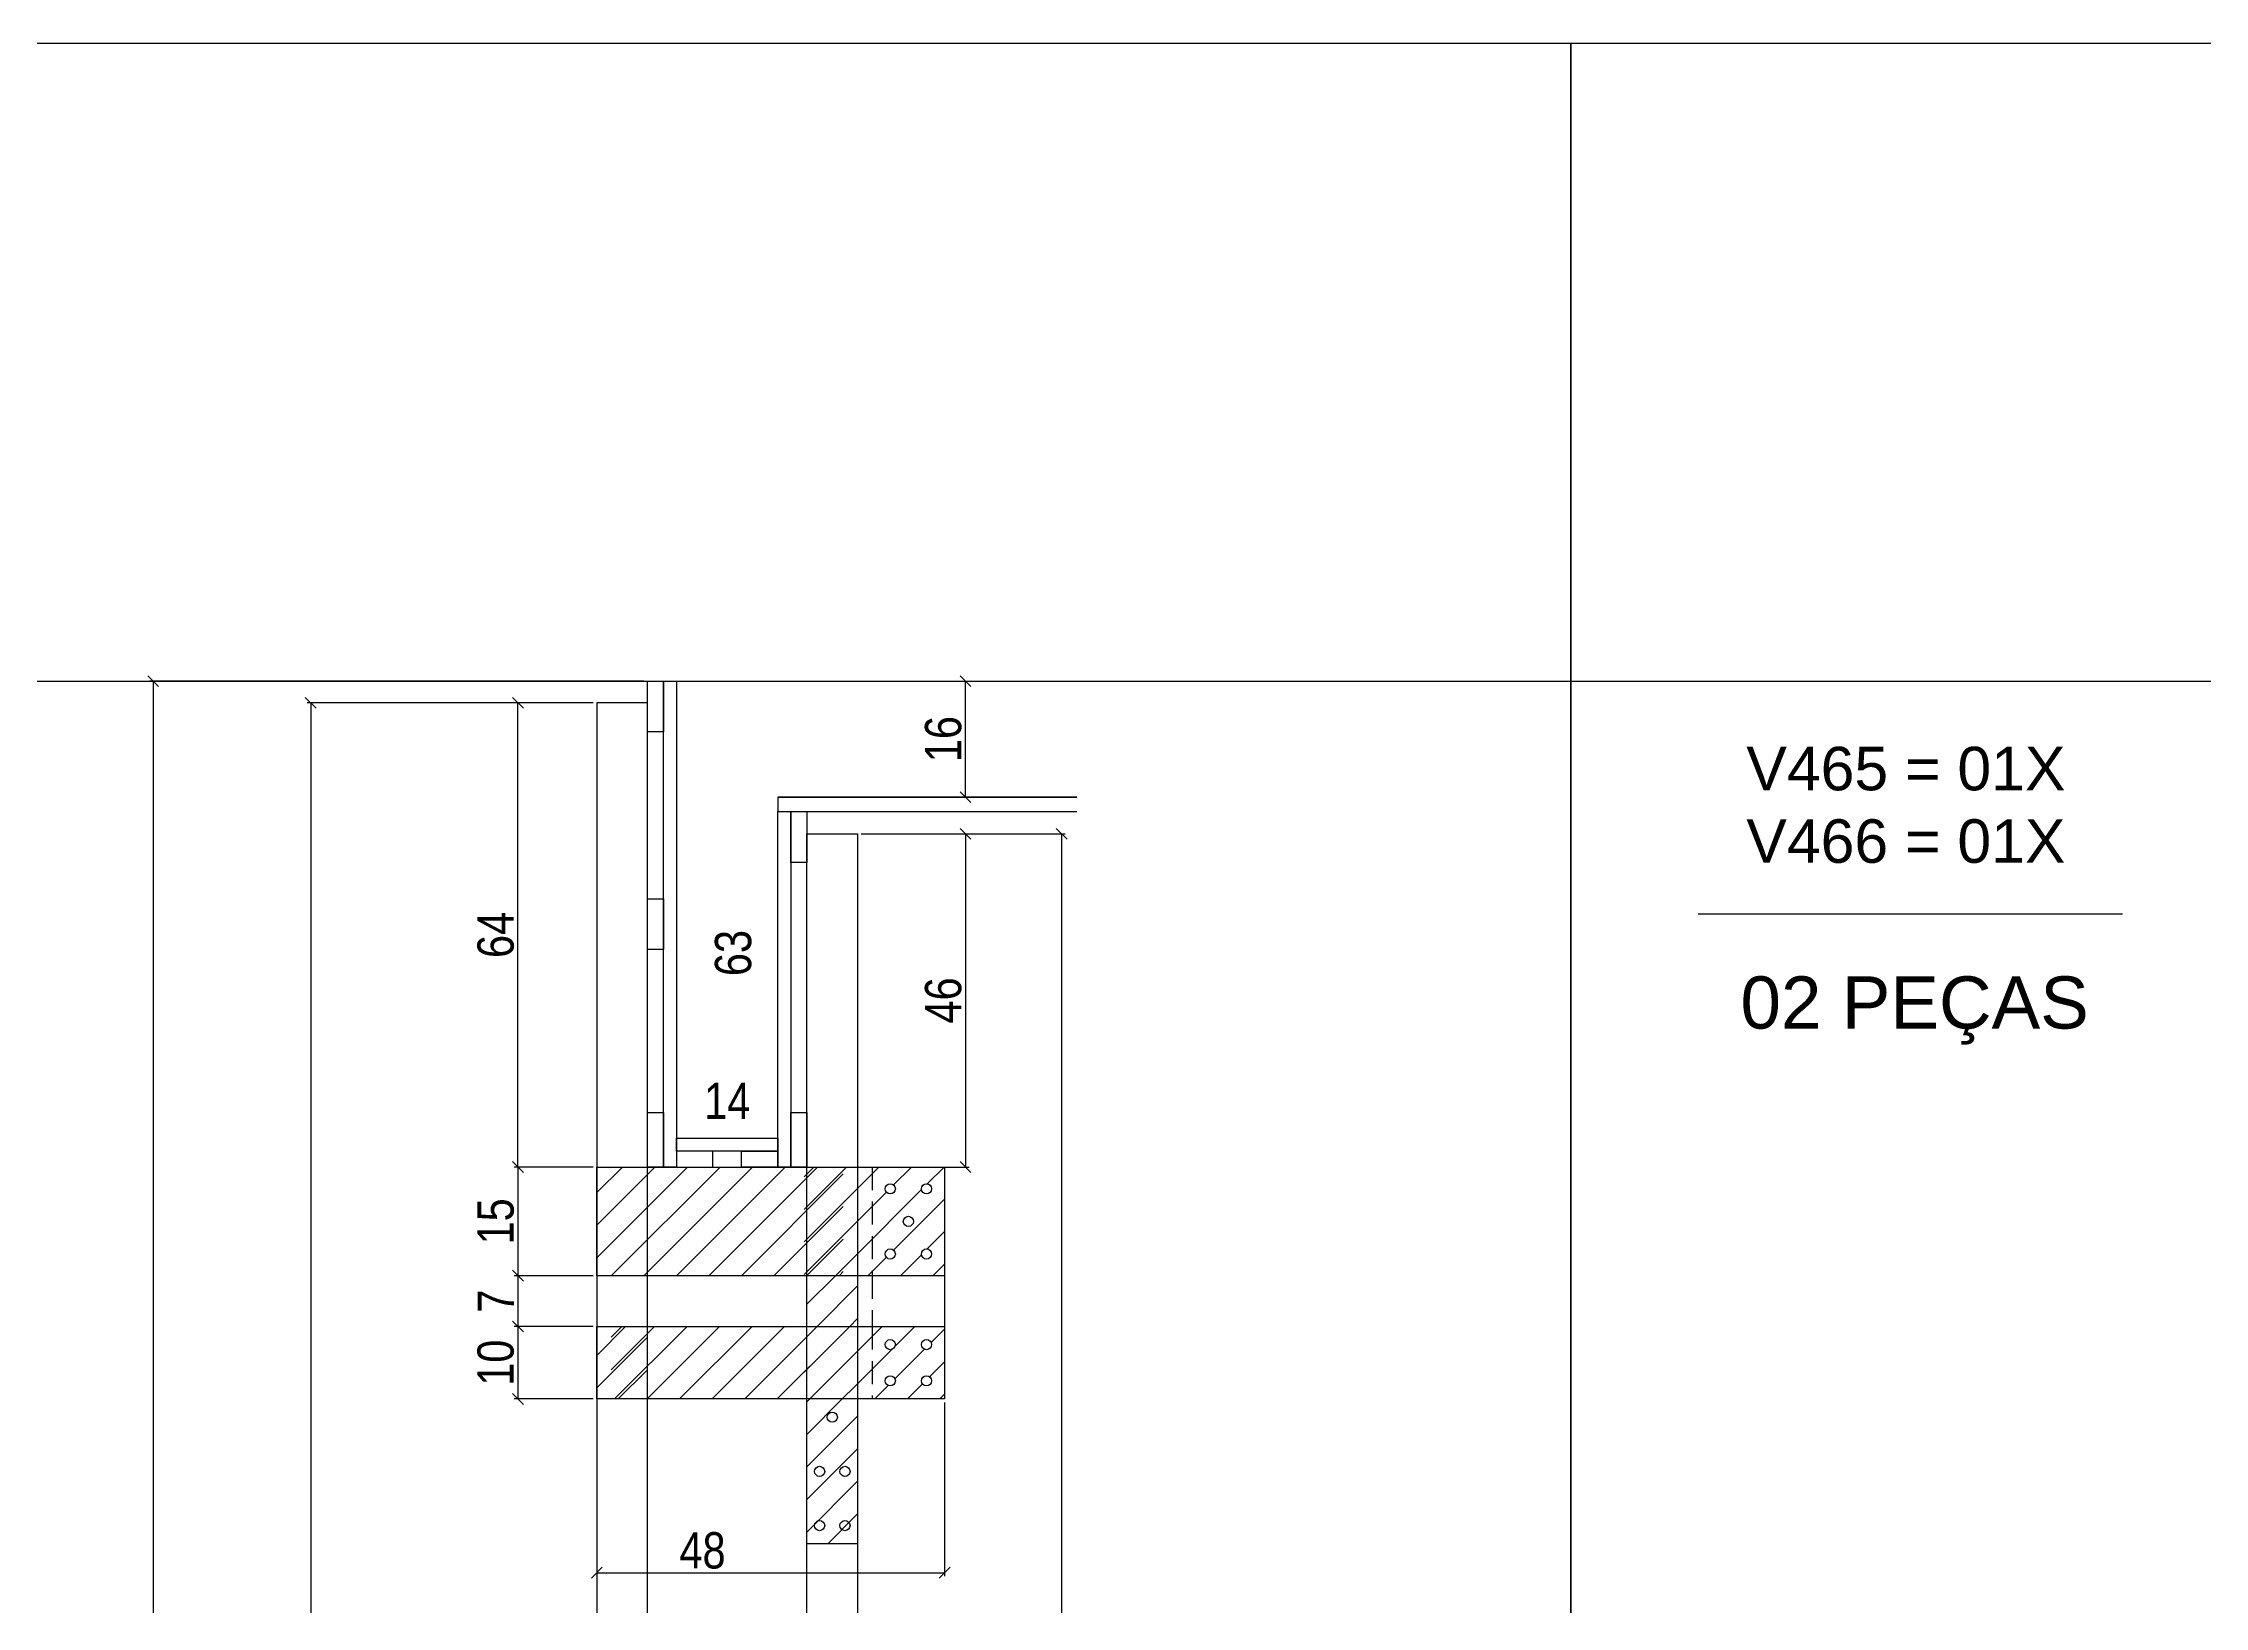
# Model space of a CAD drawing. Extents: x 17311 to 161354, y 153625 to 210355.
# Drawn here: x 18516 to 19113, y 205870 to 206301 of the extents above; entities that cross this region are included whole.
import ezdxf

# ---------------------------------------------------------------- set-up
doc = ezdxf.new("R2010")
doc.units = 0
doc.linetypes.add('DASHED2', pattern=[9.525, 6.35, -3.175])
doc.layers.get('0').update_dxf_attribs({"linetype": 'CONTINUOUS'})
doc.layers.get('DEFPOINTS').update_dxf_attribs({"linetype": 'CONTINUOUS'})
for name, color, linetype in [('8', 111, 'CONTINUOUS'), ('COTA', 241, 'CONTINUOUS'), ('detalhes', 4, 'CONTINUOUS'), ('HACHURA', 8, 'CONTINUOUS'), ('SARR_2.2x10', 60, 'CONTINUOUS'), ('SARR_7x7', 40, 'CONTINUOUS'), ('TIRAS REESCORAMENTO', 252, 'CONTINUOUS'), ('VIGAS', 3, 'CONTINUOUS')]:
    doc.layers.add(name, color=color, linetype=linetype)
doc.layers.add('resinado', color=7, linetype='CONTINUOUS', true_color=0xff6161)
doc.styles.add('COTA TECNICA 2X', font='techl___.ttf', dxfattribs={"height": 10})
doc.styles.add('R80-50', font='arial.ttf', dxfattribs={"height": 10})
doc.dimstyles.new('SECAO', dxfattribs={"dimscale": 0.333333, "dimtxt": 5, "dimasz": 9, "dimexe": 3, "dimexo": 3, "dimgap": 3, "dimtad": 1, "dimdec": 1, "dimlfac": 0.5, "dimzin": 12, "dimdsep": 46, "dimtxsty": 'COTA TECNICA 2X', "dimblk1": 'OBLIQUE', "dimblk2": 'OBLIQUE', "dimsah": 1, "dimcen": 0.9, "dimclrd": 4, "dimclre": 4, "dimclrt": 240, "dimadec": 1, "dimazin": 3, "dimtfac": 1, "dimtdec": 1, "dimtmove": 0, "dimatfit": 3, "dimfxl": 1, "dimtolj": 1, "dimtzin": 12, "dimarcsym": 0})
pattern_1 = [(45, (-7468.727, 8450.3516), (-4.49012806, 4.49012806), [])]
pattern_2 = [(45, (-7458.727, 8450.3516), (-4.49012806, 4.49012806), [])]

# ---------------------------------------------------------------- blocks, each defined once
blk = doc.blocks.new('_Oblique')
at = {"color": 0, "linetype": 'ByBlock', "lineweight": -2}
blk.add_line((-0.5, -0.5), (0.5, 0.5), dxfattribs=at)
blk = doc.blocks.new('*D4268')
at = {"layer": 'DEFPOINTS', "color": 0, "transparency": 16777216}
for p in [(18668.88, 206119.22), (18589.92, 205569.13), (18668.88, 205569.13)]:
    blk.add_point(p, dxfattribs=at)
at = {"layer": 'detalhes', "color": 4, "lineweight": -2, "transparency": 16777216}
for p, q in [((18667.88, 206119.22), (18588.92, 206119.22)), ((18589.92, 206119.22), (18589.92, 205569.13)), ((18667.88, 205569.13), (18588.92, 205569.13))]:
    blk.add_line(p, q, dxfattribs=at)
at = {"layer": 'detalhes', "color": 4, "lineweight": -2, "transparency": 16777216, "xscale": 3, "yscale": 3, "zscale": 3}
for p, rotation in [((18589.92, 206119.22), 90), ((18589.92, 205569.13), 270)]:
    blk.add_blockref('_Oblique', p, dxfattribs=dict(at, rotation=rotation))
at = {"layer": 'detalhes', "color": 240, "transparency": 16777216, "insert": (18583.81, 205844.17), "char_height": 10, "attachment_point": 5, "rotation": 90, "style": 'COTA TECNICA 2X'}
blk.add_mtext('\\A1;275', dxfattribs=at)
blk = doc.blocks.new('*D4274')
at = {"layer": 'DEFPOINTS', "color": 0, "transparency": 16777216}
for p in [(18647.11, 206119.22), (18668.88, 206119.22), (18668.88, 205991.17)]:
    blk.add_point(p, dxfattribs=at)
at = {"layer": 'detalhes', "color": 4, "lineweight": -2, "transparency": 16777216}
for p, q in [((18667.88, 206119.22), (18646.11, 206119.22)), ((18647.11, 205991.17), (18647.11, 206119.22)), ((18667.88, 205991.17), (18646.11, 205991.17))]:
    blk.add_line(p, q, dxfattribs=at)
at = {"layer": 'detalhes', "color": 4, "lineweight": -2, "transparency": 16777216, "xscale": 3, "yscale": 3, "zscale": 3}
for p, rotation in [((18647.11, 206119.22), 90), ((18647.11, 205991.17), 270)]:
    blk.add_blockref('_Oblique', p, dxfattribs=dict(at, rotation=rotation))
at = {"layer": 'detalhes', "color": 240, "transparency": 16777216, "insert": (18641, 206055.2), "char_height": 10, "attachment_point": 5, "rotation": 90, "style": 'COTA TECNICA 2X'}
blk.add_mtext('\\A1;64', dxfattribs=at)
blk = doc.blocks.new('*D4275')
at = {"layer": 'DEFPOINTS', "color": 0, "transparency": 16777216}
for p in [(18740.88, 206083.1), (18740.88, 205991.17), (18770.63, 205991.17)]:
    blk.add_point(p, dxfattribs=at)
at = {"layer": 'detalhes', "color": 4, "lineweight": -2, "transparency": 16777216}
for p, q in [((18741.88, 206083.1), (18771.63, 206083.1)), ((18770.63, 206083.1), (18770.63, 205991.17)), ((18741.88, 205991.17), (18771.63, 205991.17))]:
    blk.add_line(p, q, dxfattribs=at)
at = {"layer": 'detalhes', "color": 4, "lineweight": -2, "transparency": 16777216, "xscale": 3, "yscale": 3, "zscale": 3}
for p, rotation in [((18770.63, 206083.1), 90), ((18770.63, 205991.17), 270)]:
    blk.add_blockref('_Oblique', p, dxfattribs=dict(at, rotation=rotation))
at = {"layer": 'detalhes', "color": 240, "transparency": 16777216, "insert": (18764.53, 206037.13), "char_height": 10, "attachment_point": 5, "rotation": 90, "style": 'COTA TECNICA 2X'}
blk.add_mtext('\\A1;46', dxfattribs=at)
blk = doc.blocks.new('*D4276')
at = {"layer": 'DEFPOINTS', "color": 0, "transparency": 16777216}
for p in [(18682.88, 206125.22), (18546.41, 205549.13), (18668.88, 205549.13)]:
    blk.add_point(p, dxfattribs=at)
at = {"layer": 'detalhes', "color": 4, "lineweight": -2, "transparency": 16777216}
for p, q in [((18681.88, 206125.22), (18545.41, 206125.22)), ((18546.41, 206125.22), (18546.41, 205549.13)), ((18667.88, 205549.13), (18545.41, 205549.13))]:
    blk.add_line(p, q, dxfattribs=at)
at = {"layer": 'detalhes', "color": 4, "lineweight": -2, "transparency": 16777216, "xscale": 3, "yscale": 3, "zscale": 3}
for p, rotation in [((18546.41, 206125.22), 90), ((18546.41, 205549.13), 270)]:
    blk.add_blockref('_Oblique', p, dxfattribs=dict(at, rotation=rotation))
at = {"layer": 'detalhes', "color": 240, "transparency": 16777216, "insert": (18540.32, 205837.17), "char_height": 10, "attachment_point": 5, "rotation": 90, "style": 'COTA TECNICA 2X'}
blk.add_mtext('\\A1;288', dxfattribs=at)
blk = doc.blocks.new('*D4278')
at = {"layer": 'DEFPOINTS', "color": 0, "transparency": 16777216}
for p in [(18705.91, 206125.22), (18712.77, 206125.22), (18705.91, 205999.17)]:
    blk.add_point(p, dxfattribs=at)
at = {"layer": 'detalhes', "color": 240, "transparency": 16777216, "insert": (18706.55, 206050.2), "char_height": 10, "attachment_point": 5, "rotation": 90, "style": 'COTA TECNICA 2X'}
blk.add_mtext('\\A1;63', dxfattribs=at)
blk = doc.blocks.new('*D4279')
at = {"layer": 'DEFPOINTS', "color": 0, "transparency": 16777216}
for p in [(18690.88, 206003.32), (18718.88, 206003.32), (18718.88, 206003.32)]:
    blk.add_point(p, dxfattribs=at)
at = {"layer": 'detalhes', "color": 240, "transparency": 16777216, "insert": (18704.88, 206009.4), "char_height": 10, "attachment_point": 5, "style": 'COTA TECNICA 2X'}
blk.add_mtext('\\A1;14', dxfattribs=at)
blk = doc.blocks.new('*D4281')
at = {"layer": 'DEFPOINTS', "color": 0, "transparency": 16777216}
for p in [(18668.88, 205951.17), (18764.88, 205927.17), (18764.88, 205879.25)]:
    blk.add_point(p, dxfattribs=at)
at = {"layer": 'detalhes', "color": 4, "lineweight": -2, "transparency": 16777216}
for p, q in [((18668.88, 205950.17), (18668.88, 205878.25)), ((18764.88, 205926.17), (18764.88, 205878.25)), ((18668.88, 205879.25), (18764.88, 205879.25))]:
    blk.add_line(p, q, dxfattribs=at)
at = {"layer": 'detalhes', "color": 4, "lineweight": -2, "transparency": 16777216, "xscale": 3, "yscale": 3, "zscale": 3, "rotation": 180}
blk.add_blockref('_Oblique', (18668.88, 205879.25), dxfattribs=at)
at = {"layer": 'detalhes', "color": 4, "lineweight": -2, "transparency": 16777216, "xscale": 3, "yscale": 3, "zscale": 3}
blk.add_blockref('_Oblique', (18764.88, 205879.25), dxfattribs=at)
at = {"layer": 'detalhes', "color": 240, "transparency": 16777216, "insert": (18698.06, 205885.34), "char_height": 10, "attachment_point": 5, "style": 'COTA TECNICA 2X'}
blk.add_mtext('\\A1;48', dxfattribs=at)
blk = doc.blocks.new('*D4282')
at = {"layer": 'DEFPOINTS', "color": 0, "transparency": 16777216}
for p in [(18767.47, 206125.22), (18770.63, 206125.22), (18767.47, 206093.22)]:
    blk.add_point(p, dxfattribs=at)
at = {"layer": 'detalhes', "color": 4, "lineweight": -2, "transparency": 16777216}
for p, q in [((18768.47, 206125.22), (18771.63, 206125.22)), ((18770.63, 206093.22), (18770.63, 206125.22)), ((18768.47, 206093.22), (18771.63, 206093.22))]:
    blk.add_line(p, q, dxfattribs=at)
at = {"layer": 'detalhes', "color": 4, "lineweight": -2, "transparency": 16777216, "xscale": 3, "yscale": 3, "zscale": 3}
for p, rotation in [((18770.63, 206125.22), 90), ((18770.63, 206093.22), 270)]:
    blk.add_blockref('_Oblique', p, dxfattribs=dict(at, rotation=rotation))
at = {"layer": 'detalhes', "color": 240, "transparency": 16777216, "insert": (18764.53, 206109.22), "char_height": 10, "attachment_point": 5, "rotation": 90, "style": 'COTA TECNICA 2X'}
blk.add_mtext('\\A1;16', dxfattribs=at)
blk = doc.blocks.new('*D4283')
at = {"layer": 'DEFPOINTS', "color": 0, "transparency": 16777216}
for p in [(18741.88, 206083.1), (18741.88, 205569.13), (18797.17, 205569.13)]:
    blk.add_point(p, dxfattribs=at)
at = {"layer": 'detalhes', "color": 4, "lineweight": -2, "transparency": 16777216}
for p, q in [((18742.88, 206083.1), (18798.17, 206083.1)), ((18797.17, 206083.1), (18797.17, 205569.13)), ((18742.88, 205569.13), (18798.17, 205569.13))]:
    blk.add_line(p, q, dxfattribs=at)
at = {"layer": 'detalhes', "color": 4, "lineweight": -2, "transparency": 16777216, "xscale": 3, "yscale": 3, "zscale": 3}
for p, rotation in [((18797.17, 206083.1), 90), ((18797.17, 205569.13), 270)]:
    blk.add_blockref('_Oblique', p, dxfattribs=dict(at, rotation=rotation))
at = {"layer": 'detalhes', "color": 240, "transparency": 16777216, "insert": (18791.06, 205826.11), "char_height": 10, "attachment_point": 5, "rotation": 90, "style": 'COTA TECNICA 2X'}
blk.add_mtext('\\A1;257', dxfattribs=at)
blk = doc.blocks.new('*D4285')
at = {"layer": 'DEFPOINTS', "color": 0, "transparency": 16777216}
for p in [(18668.88, 205991.17), (18647.11, 205961.17), (18668.88, 205961.17)]:
    blk.add_point(p, dxfattribs=at)
at = {"layer": 'detalhes', "color": 4, "lineweight": -2, "transparency": 16777216}
for p, q in [((18667.88, 205991.17), (18646.11, 205991.17)), ((18647.11, 205991.17), (18647.11, 205961.17)), ((18667.88, 205961.17), (18646.11, 205961.17))]:
    blk.add_line(p, q, dxfattribs=at)
at = {"layer": 'detalhes', "color": 4, "lineweight": -2, "transparency": 16777216, "xscale": 3, "yscale": 3, "zscale": 3}
for p, rotation in [((18647.11, 205991.17), 90), ((18647.11, 205961.17), 270)]:
    blk.add_blockref('_Oblique', p, dxfattribs=dict(at, rotation=rotation))
at = {"layer": 'detalhes', "color": 240, "transparency": 16777216, "insert": (18641, 205976.17), "char_height": 10, "attachment_point": 5, "rotation": 90, "style": 'COTA TECNICA 2X'}
blk.add_mtext('\\A1;15', dxfattribs=at)
blk = doc.blocks.new('*D4286')
at = {"layer": 'DEFPOINTS', "color": 0, "transparency": 16777216}
for p in [(18668.88, 205947.17), (18647.11, 205927.17), (18668.88, 205927.17)]:
    blk.add_point(p, dxfattribs=at)
at = {"layer": 'detalhes', "color": 4, "lineweight": -2, "transparency": 16777216}
for p, q in [((18667.88, 205947.17), (18646.11, 205947.17)), ((18647.11, 205947.17), (18647.11, 205927.17)), ((18667.88, 205927.17), (18646.11, 205927.17))]:
    blk.add_line(p, q, dxfattribs=at)
at = {"layer": 'detalhes', "color": 4, "lineweight": -2, "transparency": 16777216, "xscale": 3, "yscale": 3, "zscale": 3}
for p, rotation in [((18647.11, 205947.17), 90), ((18647.11, 205927.17), 270)]:
    blk.add_blockref('_Oblique', p, dxfattribs=dict(at, rotation=rotation))
at = {"layer": 'detalhes', "color": 240, "transparency": 16777216, "insert": (18641, 205937.17), "char_height": 10, "attachment_point": 5, "rotation": 90, "style": 'COTA TECNICA 2X'}
blk.add_mtext('\\A1;10', dxfattribs=at)
blk = doc.blocks.new('*D4287')
at = {"layer": 'DEFPOINTS', "color": 0, "transparency": 16777216}
for p in [(18668.88, 205961.17), (18647.11, 205947.17), (18668.88, 205947.17)]:
    blk.add_point(p, dxfattribs=at)
at = {"layer": 'detalhes', "color": 4, "lineweight": -2, "transparency": 16777216}
for p, q in [((18667.88, 205961.17), (18646.11, 205961.17)), ((18647.11, 205961.17), (18647.11, 205947.17)), ((18667.88, 205947.17), (18646.11, 205947.17))]:
    blk.add_line(p, q, dxfattribs=at)
at = {"layer": 'detalhes', "color": 4, "lineweight": -2, "transparency": 16777216, "xscale": 3, "yscale": 3, "zscale": 3}
for p, rotation in [((18647.11, 205961.17), 90), ((18647.11, 205947.17), 270)]:
    blk.add_blockref('_Oblique', p, dxfattribs=dict(at, rotation=rotation))
at = {"layer": 'detalhes', "color": 240, "transparency": 16777216, "insert": (18641.03, 205954.17), "char_height": 10, "attachment_point": 5, "rotation": 90, "style": 'COTA TECNICA 2X'}
blk.add_mtext('\\A1;7', dxfattribs=at)

msp = doc.modelspace()

# ---------------------------------------------------------------- hatches: boundary and pattern name
at = {"layer": 'COTA'}
h = msp.add_hatch(dxfattribs=at)
h.set_pattern_fill('ANSI31', color=256, scale=2, style=0)
h.set_pattern_definition(pattern_2)
h.paths.add_polyline_path([(18736.88, 205991.17), (18668.88, 205991.17), (18668.88, 205961.17), (18736.88, 205961.17)])
h = msp.add_hatch(dxfattribs=at)
h.set_pattern_fill('ANSI31', color=256, scale=2, style=0)
h.set_pattern_definition(pattern_1)
h.paths.add_polyline_path([(18740.08, 205991.17), (18726.08, 205991.17), (18726.08, 205961.17), (18740.08, 205961.17)])
h = msp.add_hatch(dxfattribs=at)
h.set_pattern_fill('ANSI31', color=256, scale=2, style=0)
h.set_pattern_definition(pattern_1)
h.paths.add_polyline_path([(18764.88, 205991.17), (18740.08, 205991.17), (18740.08, 205961.17), (18764.88, 205961.17)])
h.paths.add_polyline_path([(18751.28, 205967.17, -1), (18748.48, 205967.17, -1)], flags=16)
h.paths.add_polyline_path([(18753.48, 205976.17, -1), (18756.28, 205976.17, -1)], flags=16)
h.paths.add_polyline_path([(18748.48, 205985.17, -1), (18751.28, 205985.17, -1)], flags=16)
h.paths.add_polyline_path([(18761.28, 205967.17, -1), (18758.48, 205967.17, -1)], flags=16)
h.paths.add_polyline_path([(18758.48, 205985.17, -1), (18761.28, 205985.17, -1)], flags=16)
h = msp.add_hatch(dxfattribs=at)
h.set_pattern_fill('ANSI31', color=256, scale=2, style=0)
h.set_pattern_definition(pattern_1)
h.paths.add_polyline_path([(18726.88, 205961.17), (18726.88, 205947.17), (18740.88, 205947.17), (18740.88, 205961.17)])
h = msp.add_hatch(dxfattribs=at)
h.set_pattern_fill('ANSI31', color=256, scale=2, style=0)
h.set_pattern_definition(pattern_2)
h.paths.add_polyline_path([(18682.88, 205947.17), (18668.88, 205947.17), (18668.88, 205927.17), (18682.88, 205927.17)])
h = msp.add_hatch(dxfattribs=at)
h.set_pattern_fill('ANSI31', color=256, scale=2, style=0)
h.set_pattern_definition(pattern_1)
h.paths.add_polyline_path([(18736.88, 205947.17), (18672.88, 205947.17), (18672.88, 205927.17), (18736.88, 205927.17)])
h = msp.add_hatch(dxfattribs=at)
h.set_pattern_fill('ANSI31', color=256, scale=2, style=0)
h.set_pattern_definition(pattern_1)
h.paths.add_polyline_path([(18740.08, 205947.17), (18726.08, 205947.17), (18726.08, 205927.17), (18740.08, 205927.17)])
h = msp.add_hatch(dxfattribs=at)
h.set_pattern_fill('ANSI31', color=256, scale=2, style=0)
h.set_pattern_definition(pattern_1)
h.paths.add_polyline_path([(18764.88, 205947.17), (18740.08, 205947.17), (18740.08, 205927.17), (18764.88, 205927.17)])
h.paths.add_polyline_path([(18748.48, 205942.17, -1), (18751.28, 205942.17, -1)], flags=16)
h.paths.add_polyline_path([(18751.28, 205932.17, -1), (18748.48, 205932.17, -1)], flags=16)
h.paths.add_polyline_path([(18758.48, 205942.17, -1), (18761.28, 205942.17, -1)], flags=16)
h.paths.add_polyline_path([(18761.28, 205932.17, -1), (18758.48, 205932.17, -1)], flags=16)
h = msp.add_hatch(dxfattribs=at)
h.set_pattern_fill('ANSI31', color=256, scale=2, style=0)
h.set_pattern_definition(pattern_1)
h.paths.add_polyline_path([(18726.88, 205887.23), (18740.88, 205887.23), (18740.88, 205927.17), (18726.88, 205927.17)])

# ---------------------------------------------------------------- linework, layer by layer
at = {"linetype": 'Continuous'}
msp.add_line((18764.88, 205961.17), (18764.88, 205947.17), dxfattribs=at)
msp.add_line((18740.88, 205887.23), (18726.88, 205887.23))
for centre in [(18749.88, 205985.17), (18759.88, 205985.17), (18754.88, 205976.17), (18749.88, 205967.17), (18759.88, 205967.17), (18749.88, 205942.17), (18759.88, 205942.17), (18749.88, 205932.17), (18759.88, 205932.17), (18733.88, 205922.17), (18730.38, 205907.2), (18737.38, 205907.2), (18730.38, 205892.23), (18737.38, 205892.23)]:
    msp.add_circle(centre, 1.4)
at = {"layer": '8', "color": 5, "linetype": 'Continuous'}
for points in [[(18937.72, 205336.42), (18340.91, 205336.42), (18340.91, 206301.21), (18937.72, 206301.21)], [(19534.53, 205336.42), (18937.72, 205336.42), (18937.72, 206301.21), (19534.53, 206301.21)]]:
    msp.add_lwpolyline(points, close=True, dxfattribs=at)
at = {"layer": 'COTA', "linetype": 'DASHED2'}
for p, q in [((18744.88, 205991.17), (18744.88, 205961.17)), ((18744.88, 205961.17), (18744.88, 205947.17)), ((18744.88, 205947.17), (18744.88, 205927.17))]:
    msp.add_line(p, q, dxfattribs=at)
at = {"layer": 'HACHURA', "color": 7}
msp.add_line((18972.87, 206061.05), (19090.03, 206061.05), dxfattribs=at)
at = {"layer": 'resinado'}
msp.add_line((18718.88, 206093.22), (18801.36, 206093.22), dxfattribs=at)
at = {"layer": 'SARR_2.2x10', "linetype": 'Continuous'}
for points in [[(18764.88, 205961.17), (18668.88, 205961.17), (18668.88, 205991.17), (18764.88, 205991.17)], [(18764.88, 205927.17), (18668.88, 205927.17), (18668.88, 205947.17), (18764.88, 205947.17)]]:
    msp.add_lwpolyline(points, close=True, dxfattribs=at)
at = {"layer": 'SARR_7x7', "linetype": 'Continuous'}
for points in [[(18668.88, 205569.13), (18682.88, 205569.13), (18682.88, 206119.22), (18668.88, 206119.22)], [(18740.88, 205569.13), (18726.88, 205569.13), (18726.88, 206083.1), (18740.88, 206083.1)]]:
    msp.add_lwpolyline(points, close=True, dxfattribs=at)
at = {"layer": 'TIRAS REESCORAMENTO', "linetype": 'ByBlock'}
for p, q in [((22518.59, 206125.13), (17744.1, 206125.13)), ((18690.88, 206125.22), (18801.84, 206125.22)), ((18718.88, 206089.22), (18801.36, 206089.22))]:
    msp.add_line(p, q, dxfattribs=at)
for points in [[(18682.88, 206125.22), (18687.28, 206125.22), (18687.28, 206111.22), (18682.88, 206111.22)], [(18722.48, 206089.22), (18726.88, 206089.22), (18726.88, 206075.22), (18722.48, 206075.22)], [(18682.88, 206065.2), (18687.28, 206065.2), (18687.28, 206051.2), (18682.88, 206051.2)], [(18682.88, 206006.17), (18687.28, 206006.17), (18687.28, 205991.17), (18682.88, 205991.17)], [(18722.48, 206006.17), (18726.88, 206006.17), (18726.88, 205991.17), (18722.48, 205991.17)], [(18718.88, 205995.57), (18690.88, 205995.57), (18690.88, 205999.17), (18718.88, 205999.17)], [(18700.88, 205991.17), (18700.88, 205995.57), (18690.88, 205995.57), (18690.88, 205991.17)], [(18708.84, 205991.17), (18708.84, 205995.57), (18718.88, 205995.57), (18718.88, 205991.17)]]:
    msp.add_lwpolyline(points, close=True, dxfattribs=at)
for points in [[(18690.88, 205991.17), (18687.28, 205991.17), (18687.28, 206125.22), (18690.88, 206125.22), (18690.88, 205991.17)], [(18801.36, 206093.22), (18718.88, 206093.22), (18718.88, 206089.22), (18801.36, 206089.22)], [(18722.48, 205991.17), (18718.88, 205991.17), (18718.88, 206089.22), (18722.48, 206089.22), (18722.48, 205991.17)]]:
    msp.add_lwpolyline(points, dxfattribs=at)

# ---------------------------------------------------------------- texts
at = {"layer": 'VIGAS', "color": 7, "attachment_point": 1, "style": 'R80-50'}
for s, width, insert, char_height in [('V465 = 01X\\PV466 = 01X', 124.324, (18986.18, 206107.1), 12), ('02 PEÇAS', 162.221, (18984.55, 206043.76), 14.4)]:
    msp.add_mtext_dynamic_manual_height_columns(s, width=width, gutter_width=50, heights=[0], dxfattribs=dict(at, insert=insert, char_height=char_height))

# ---------------------------------------------------------------- dimensions: what is measured, and where the dimension line sits
at = {"layer": 'detalhes', "color": 3}
for base, p1, p2, picture, middle in [((18546.41, 205549.13), (18682.88, 206125.22), (18668.88, 205549.13), '*D4276', (18540.32, 205837.17)), ((18770.63, 206125.22), (18767.47, 206093.22), (18767.47, 206125.22), '*D4282', (18764.53, 206109.22)), ((18589.92, 205569.13), (18668.88, 206119.22), (18668.88, 205569.13), '*D4268', (18583.81, 205844.17)), ((18647.11, 206119.22), (18668.88, 205991.17), (18668.88, 206119.22), '*D4274', (18641, 206055.2)), ((18770.63, 205991.17), (18740.88, 206083.1), (18740.88, 205991.17), '*D4275', (18764.53, 206037.13)), ((18797.17, 205569.13), (18741.88, 206083.1), (18741.88, 205569.13), '*D4283', (18791.06, 205826.11)), ((18647.11, 205961.17), (18668.88, 205991.17), (18668.88, 205961.17), '*D4285', (18641, 205976.17)), ((18647.11, 205947.17), (18668.88, 205961.17), (18668.88, 205947.17), '*D4287', (18641.03, 205954.17)), ((18647.11, 205927.17), (18668.88, 205947.17), (18668.88, 205927.17), '*D4286', (18641, 205937.17))]:
    dim = msp.add_linear_dim(base=base, p1=p1, p2=p2, angle=90, dimstyle='SECAO', dxfattribs=at)
    dim.commit()
    dim.dimension.update_dxf_attribs({"geometry": picture, "text_midpoint": middle})
dim = msp.add_linear_dim(base=(18712.77, 206125.22), p1=(18705.91, 205999.17), p2=(18705.91, 206125.22), angle=90, dimstyle='SECAO', override={"dimse1": 1, "dimse2": 1, "dimsd1": 1, "dimsd2": 1}, dxfattribs=at)
dim.commit()
dim.dimension.update_dxf_attribs({"geometry": '*D4278', "text_midpoint": (18712.77, 206050.2), "dimtype": 160})
dim = msp.add_linear_dim(base=(18718.88, 206003.32), p1=(18690.88, 206003.32), p2=(18718.88, 206003.32), dimstyle='SECAO', override={"dimse1": 1, "dimse2": 1, "dimsd1": 1, "dimsd2": 1}, dxfattribs=at)
dim.commit()
dim.dimension.update_dxf_attribs({"geometry": '*D4279', "text_midpoint": (18704.88, 206009.4)})
dim = msp.add_linear_dim(base=(18764.88, 205879.25), p1=(18668.88, 205951.17), p2=(18764.88, 205927.17), dimstyle='SECAO', dxfattribs=at)
dim.commit()
dim.dimension.update_dxf_attribs({"geometry": '*D4281', "text_midpoint": (18698.06, 205879.25), "dimtype": 160})

doc.saveas('drawing.dxf')
